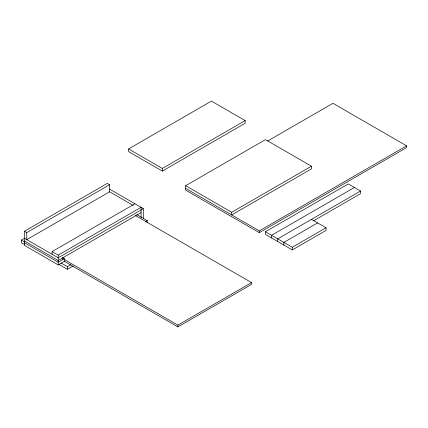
<?xml version="1.0" encoding="UTF-8"?>
<svg xmlns="http://www.w3.org/2000/svg" width="428" height="428" viewBox="0 0 428 428"><rect width="100%" height="100%" fill="white"/><g stroke="black" fill="none" stroke-linecap="round" stroke-linejoin="round"><path stroke-width="0.64" d="M128.571 148.944L211.427 101.11L245.185 120.6L245.185 123.253L162.33 171.093L128.571 151.603L128.571 148.944L162.33 168.434L245.185 120.6M62.643 257.688L64.361 258.683L64.361 261.337L58.224 264.884L24.471 245.394L24.471 231.222L107.321 183.382L109.627 184.714L109.627 191.798L26.771 239.637L26.771 232.548L109.627 184.714M24.851 244.73L21.4 242.735L21.4 240.076L24.867 238.075M52.088 254.253L52.088 251.594L134.943 203.76M52.088 251.594L58.224 255.136L141.079 207.302L141.079 217.756M143.38 218.376L143.38 208.629L58.224 257.795L24.471 238.305M267.677 140.999L332.952 103.314L406.6 145.836L406.6 147.606L259.304 232.65L185.656 190.128L185.656 185.699L265.44 139.635L311.472 166.208L311.472 168.867L231.687 214.931L231.687 212.272L311.472 166.208M141.079 212.62L58.224 260.454L24.471 240.964M64.361 258.683L58.224 262.225L24.471 242.735M61.102 263.001L67.431 266.655L70.898 264.648M145.483 221.592L147.216 220.591L147.216 222.581M58.802 264.327L67.431 269.314L73.209 265.975M185.656 188.357L259.304 230.874L406.6 145.836M311.472 219.361L326.045 227.776L326.045 230.435L292.292 249.92L265.44 234.421L265.44 231.762L348.296 183.928L360.569 191.011L360.569 193.67L313.387 220.912M354.432 187.469L271.577 235.304L271.577 237.963M360.569 191.011L277.713 238.851L277.713 241.504M317.608 222.902L283.855 242.392L283.855 245.051M265.44 231.762L292.292 247.266L326.045 227.776M64.109 259.421L177.904 325.12L251.552 282.598L251.552 284.369L177.904 326.89L64.109 261.192M185.656 185.699L231.687 212.272M109.627 189.144L143.38 208.629M109.038 191.46L133.071 205.333M136.858 214.61L147.216 220.591M135.446 215.568L251.552 282.598M24.471 231.222L26.771 232.548M21.4 240.076L24.851 242.071M292.292 247.266L292.292 249.92M259.304 230.874L259.304 232.65M177.904 325.12L177.904 326.89M162.33 168.434L162.33 171.093M67.431 266.655L67.431 269.314M62.825 257.795L62.825 259.566M58.224 255.136L58.224 264.884"/></g></svg>
